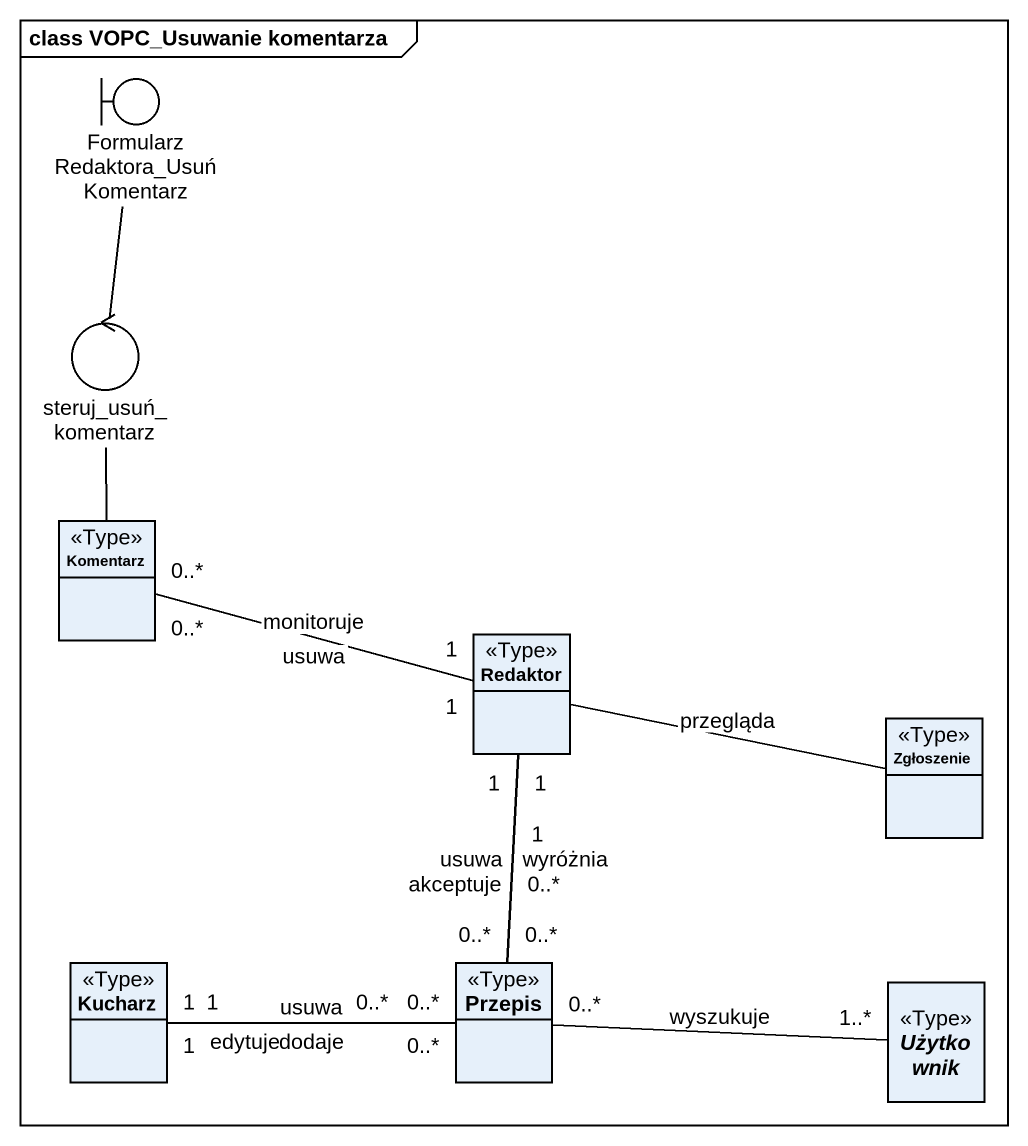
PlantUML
@startuml
mainframe class VOPC_Usuwanie komentarza
allowmixing
hide circle
hide empty members
boundary "FormularzRedaktora_UsuńKomentarz" as FormularzRedaktora
control steruj_usuń_komentarz
class Komentarz <<Type>>
class Redaktor <<Type>>
class Zgłoszenie <<Type>>
class Kucharz <<Type>>
class Przepis <<Type>>
abstract class Użytkownik <<Type>>
FormularzRedaktora -- steruj_usuń_komentarz
steruj_usuń_komentarz -- Komentarz
Redaktor "1" -left- "0..*" Komentarz : monitoruje
Redaktor -left- Komentarz
Redaktor "1" -left- "0..*" Komentarz : usuwa
Redaktor -right- Zgłoszenie : przegląda
Redaktor "1" -- "0..*" Przepis : wyróżnia
Redaktor "1" -- "0..*" Przepis : usuwa
Kucharz "1" -right- "0..*" Przepis : usuwa
Kucharz "1" -right- "0..*" Przepis : dodaje
Kucharz "1" -right- "0..*" Przepis : edytuje
Przepis "0..*" -up- "1" Redaktor : akceptuje
Użytkownik "1..*" -left- "0..*" Przepis : wyszukuje
@enduml
